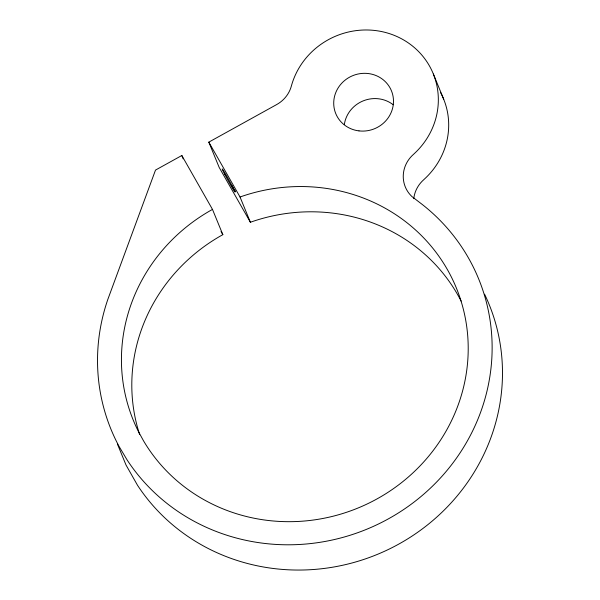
<?xml version="1.0" encoding="UTF-8"?>
<svg xmlns="http://www.w3.org/2000/svg" width="600" height="600" viewBox="0 0 600 600"><rect width="100%" height="100%" fill="white"/><g stroke="black" fill="none" stroke-linecap="round" stroke-linejoin="round"><path stroke-width="0.9" d="M212.483 209.4L210.173 210.705A174.54 166.373 -22.3 0 0 138.488 431.625L143.505 440.798A174.54 166.373 -22.3 0 0 369.81 502.68A174.54 166.373 -22.3 0 0 455.558 286.08A174.54 166.373 -22.3 0 0 240.03 197.002L208.808 142.14L276.697 104.55A30.082 28.68 -22.3 0 0 291.397 85.92A75.233 71.715 -22.3 0 1 402.278 39.18A75.233 71.715 -22.3 0 1 414.225 153.675L413.37 154.47A30.135 28.725 -22.3 0 0 411.952 196.575L422.175 204.405A198.615 189.315 -22.3 0 1 423.75 494.183A198.615 189.315 -22.3 0 1 127.14 459.99L119.108 446.498A198.615 189.315 -22.3 0 1 107.828 299.407L155.512 170.078L181.822 155.512L212.483 209.4L222.84 234.66L220.53 235.965A174.54 166.373 -22.3 0 0 139.575 434.347M461.123 301.08A174.54 166.373 -22.3 0 0 250.388 222.255L219.165 167.4L208.808 142.14M221.025 231.465L222.84 234.66M433.357 74.025L443.715 99.285M240.03 197.002L250.388 222.255M181.822 155.512L183.203 158.88M117.45 444.112L126.03 465.037L137.498 485.25A198.615 189.315 -22.3 0 0 398.423 544.29A198.615 189.315 -22.3 0 0 484.575 294.195M413.775 198.653A30.135 28.725 -22.3 0 1 423.728 179.73L424.582 178.928A75.233 71.715 -22.3 0 0 440.67 92.752M344.332 124.59A30.09 28.688 -22.3 0 1 363.173 100.89A30.09 28.688 -22.3 0 1 393.195 104.738M235.493 191.273A13.095 1.185 64.8 0 1 235.35 191.13M234.99 190.703A13.095 1.185 64.8 0 1 231.915 185.542M359.002 130.89A30.09 28.688 -22.3 0 0 391.478 90.885A30.09 28.688 -22.3 0 0 340.32 84.855A30.09 28.688 -22.3 0 0 359.002 130.89M224.85 174.525A13.237 0.488 61 0 0 235.035 192.097A13.237 0.488 61 0 0 226.042 174.93A13.237 0.488 61 0 0 224.85 174.525"/></g></svg>
